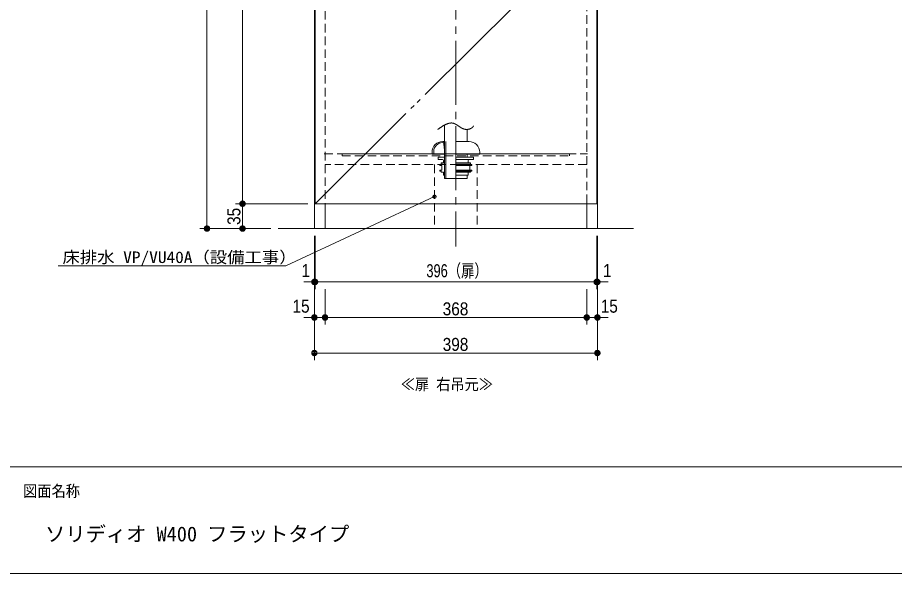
# Model space of a CAD drawing. Units: millimetres, scale not verified. Extents: x -3031 to 3031, y -1522 to 1522.
# Drawn here: x -1959 to -726, y -1385 to -603 of the extents above; entities that cross this region are included whole.
import ezdxf
from ezdxf.enums import TextEntityAlignment as Align

# ---------------------------------------------------------------- set-up
doc = ezdxf.new("R2010")
doc.units = ezdxf.units.MM
doc.header["$LTSCALE"] = 10
for name, pattern in [('CHAIN2', [12, 9, -1, 1, -1]), ('DASHED1', [1.8, 1.2, -0.6]), ('LONG_DOUBLE_CHAIN', [21.8, 18, -1, 0.6, -0.6, 0.6, -1])]:
    doc.linetypes.add(name, pattern=pattern)
for name, color, linetype, lineweight in [('0-0_1図面枠', 7, 'Continuous', 9), ('0-1_5ボウル・キャビネット', 7, 'Continuous', 9), ('0-2_2寸法-1', 7, 'Continuous', 9), ('0-3_0', 7, 'Continuous', 9), ('0-4_2寸法-3', 7, 'Continuous', 9), ('0-5_4給排水', 7, 'DASHED1', 9), ('0-6_2寸法-2', 7, 'Continuous', 9)]:
    doc.layers.add(name, color=color, linetype=linetype, lineweight=lineweight)
doc.styles.add('ＭＳ ゴシック', font='')
doc.styles.add('ＭＳ Ｐゴシック', font='')
doc.styles.get('ＭＳ ゴシック').set_extended_font_data('MS Gothic')
doc.styles.get('ＭＳ Ｐゴシック').set_extended_font_data('MS PGothic')

# ---------------------------------------------------------------- blocks, each defined once
blk = doc.blocks.new('グループ-2')
at = {"layer": '0-0_1図面枠'}
blk.add_line((-20000, -12350), (20000, -12350), dxfattribs=at)
blk.add_lwpolyline([(-20000, 13850), (20000, 13850), (20000, -13850), (-20000, -13850)], close=True, dxfattribs=at)
blk = doc.blocks.new('図面枠')
at = {"layer": '0-0_1図面枠'}
blk.add_blockref('グループ-2', (0, 0), dxfattribs=at)
at = {"layer": '0-0_1図面枠', "style": 'ＭＳ ゴシック', "width": 0.9}
blk.add_text('図面名称', height=162.8, dxfattribs=at).set_placement((-10575, -12821), align=Align.BOTTOM_LEFT)
blk = doc.blocks.new('グループ-26')
at = {"layer": '0-5_4給排水', "linetype": 'Continuous'}
for p, q in [((-4597.8, -7522), (-4597.8, -7522)), ((-4591.2, -7520.1), (-4591.1, -7520.1)), ((-4584.5, -7518.5), (-4583.4, -7518.2)), ((-4579, -7517.3), (-4579, -7517.3)), ((-4574.6, -7516.5), (-4574.6, -7516.5)), ((-4570.2, -7515.8), (-4570.2, -7515.8)), ((-4565.8, -7515.3), (-4565.8, -7515.3)), ((-4561.5, -7515), (-4561.5, -7515)), ((-4557.2, -7514.7), (-4557.2, -7514.7)), ((-4552.9, -7514.6), (-4552.9, -7514.6)), ((-4548.6, -7514.7), (-4548.6, -7514.7)), ((-4544.3, -7515), (-4544.3, -7515)), ((-4535.9, -7515.9), (-4534.8, -7516.1)), ((-4528.8, -7517.3), (-4527.7, -7517.5)), ((-4520.1, -7519.7), (-4520.1, -7519.7)), ((-4516.4, -7520.9), (-4516.4, -7520.9)), ((-4742.7, -7603.3), (-4741.3, -7602.3)), ((-4736.4, -7599), (-4734.9, -7598)), ((-4727, -7592.6), (-4727, -7592.5)), ((-4718.9, -7587), (-4718.9, -7587)), ((-4710.7, -7581.5), (-4710.6, -7581.5)), ((-4702.3, -7575.9), (-4702.3, -7575.9)), ((-4693.8, -7570.4), (-4693.8, -7570.4)), ((-4685.3, -7564.9), (-4685.2, -7564.9)), ((-4676.6, -7559.6), (-4676.6, -7559.6)), ((-4667.9, -7554.4), (-4666.8, -7553.7)), ((-4660.2, -7549.9), (-4660.1, -7549.9)), ((-4646.9, -7542.7), (-4644.7, -7541.6)), ((-4638, -7538.2), (-4638, -7538.2)), ((-4631.3, -7535), (-4631.3, -7535)), ((-4624.6, -7532), (-4624.6, -7532)), ((-4617.9, -7529.2), (-4617.9, -7529.2)), ((-4611.2, -7526.6), (-4611.1, -7526.6)), ((-4604.5, -7524.2), (-4604.5, -7524.2)), ((-4512.6, -7522.3), (-4512.6, -7522.4)), ((-4508.9, -7523.9), (-4508.9, -7523.9)), ((-4505.2, -7525.5), (-4505.2, -7525.5)), ((-4501.5, -7527.3), (-4501.5, -7527.3)), ((-4497.8, -7529.1), (-4497.8, -7529.1)), ((-4494.1, -7531.1), (-4494.1, -7531.1)), ((-4490.5, -7533.1), (-4490.4, -7533.1)), ((-4486.8, -7535.2), (-4486.8, -7535.2)), ((-4483.2, -7537.4), (-4483.1, -7537.4)), ((-4479.5, -7539.6), (-4478.6, -7540.2)), ((-4473.1, -7543.7), (-4473.1, -7543.7)), ((-4467.7, -7547.3), (-4467.7, -7547.3)), ((-4462.2, -7551), (-4462.2, -7551)), ((-4456.7, -7554.7), (-4456.7, -7554.8)), ((-4451.2, -7558.5), (-4451.2, -7558.5)), ((-4445.7, -7562.3), (-4445.7, -7562.3)), ((-4440.1, -7566.1), (-4440.1, -7566.1)), ((-4434.5, -7569.8), (-4434.5, -7569.8)), ((-4417.4, -7580.6), (-4417.4, -7580.6)), ((-4411.6, -7583.9), (-4411.6, -7583.9)), ((-4405.7, -7587.1), (-4405.7, -7587.1)), ((-4399.7, -7590.1), (-4399.7, -7590.2)), ((-4393.6, -7593), (-4392.6, -7593.4)), ((-4376, -7599.6), (-4374.9, -7600)), ((-4368.5, -7601.7), (-4368.4, -7601.7)), ((-4361.9, -7603.2), (-4361.9, -7603.2)), ((-4355.2, -7604.2), (-4353.9, -7604.4)), ((-4347.5, -7605), (-4347.3, -7605.1)), ((-4335.2, -7605.3), (-4335.1, -7605.3)), ((-4330, -7775), (-4330, -7605.1)), ((-4329, -7605), (-4329, -7605)), ((-4322.8, -7604.4), (-4322.8, -7604.4)), ((-4316.7, -7603.6), (-4316.7, -7603.6)), ((-4310.6, -7602.4), (-4310.6, -7602.4)), ((-4304.6, -7601), (-4304.6, -7601)), ((-4298.7, -7599.3), (-4298.6, -7599.3)), ((-4292.8, -7597.3), (-4292.8, -7597.3)), ((-4287.2, -7595.1), (-4287.1, -7595.1)), ((-4281.7, -7592.6), (-4281, -7592.2)), ((-4277, -7590.1), (-4277, -7590.1)), ((-4269.4, -7585.5), (-4268.2, -7584.7)), ((-4264.6, -7582.1), (-4264.6, -7582.1)), ((-4261.2, -7579.4), (-4261.2, -7579.4)), ((-4258, -7576.5), (-4258, -7576.5)), ((-4254.9, -7573.5), (-4254.9, -7573.5)), ((-4252.1, -7570.3), (-4251.6, -7569.8)), ((-4248.1, -7565.3), (-4247.7, -7564.7)), ((-4245.4, -7561.2), (-4245.1, -7560.6)), ((-4675, -7775), (-4650, -7775)), ((-4675, -7790), (-4670.7, -7790)), ((-4630, -7775), (-4630, -8295.1)), ((-4305, -7775), (-4490, -7775)), ((-4825, -7955), (-4825, -7925)), ((-4825, -7955), (-4650, -7955)), ((-4800, -7955), (-4800, -7915)), ((-4155, -7955), (-4490, -7955)), ((-4330, -7955), (-4330, -7997)), ((-4155, -7955), (-4155, -7925)), ((-4317.5, -8042), (-4317.5, -8077)), ((-4317.5, -8092), (-4317.5, -8097)), ((-4295, -8112), (-4295, -8177)), ((-4330, -8293.7), (-4330, -8295.1))]:
    blk.add_line(p, q, dxfattribs=at)
for points in [[(-4330, -8247), (-4330, -8295.1), (-4650, -8295.1), (-4650, -7544.4)], [(-4660.7, -7799.3), (-4655, -7875), (-4650, -7875)], [(-4677.5, -8027), (-4740, -8027), (-4740, -7997), (-4650, -7997)], [(-4490, -8027), (-4240, -8027), (-4240, -7997), (-4490, -7997)], [(-4650, -8247), (-4662.5, -8247), (-4662.5, -8207), (-4695, -8207), (-4695, -8192), (-4715, -8192), (-4715, -8177), (-4685, -8177), (-4685, -8112), (-4715, -8112), (-4715, -8097), (-4662.5, -8097), (-4662.5, -8092), (-4695, -8092), (-4695, -8077), (-4662.5, -8077), (-4662.5, -8042)], [(-4490, -8092), (-4285, -8092), (-4285, -8077), (-4490, -8077)], [(-4490, -8097), (-4265, -8097), (-4265, -8112), (-4490, -8112)], [(-4490, -8177), (-4265, -8177), (-4265, -8192), (-4490, -8192)], [(-4285, -8192), (-4285, -8207), (-4490, -8207)], [(-4317.5, -8207), (-4317.5, -8247), (-4490, -8247)]]:
    blk.add_lwpolyline(points, dxfattribs=at)
for centre, radius, start, end in [((-4511.5, -7809.3), 299.9, 105.39267, 106.70623), ((-4555, -7651.3), 136.1, 102.52283, 105.39267), ((-4547.5, -7679.9), 165.6, 100.97111, 102.52283), ((-4549, -7671.8), 157.3, 99.35164, 100.97111), ((-4550.4, -7663.3), 148.8, 97.65293, 99.35164), ((-4551.4, -7655.5), 140.9, 95.87353, 97.65293), ((-4552.1, -7648.4), 133.8, 94.01255, 95.87353), ((-4552.6, -7642), 127.3, 92.0697, 94.01255), ((-4552.8, -7636.1), 121.5, 90.0455, 92.0697), ((-4552.8, -7630.9), 116.3, 87.9413, 90.0455), ((-4552.6, -7626.4), 111.7, 85.75952, 87.9413), ((-4552.3, -7622.4), 107.8, 83.50354, 85.75952), ((-4552, -7619.6), 104.9, 81.18659, 83.50354), ((-4546.2, -7589.3), 74.1, 76.44524, 81.18659), ((-4552.3, -7619.5), 104.8, 74.28522, 76.44524), ((-4554.1, -7625.8), 111.5, 72.25374, 74.28522), ((-4556.5, -7633.3), 119.3, 70.34642, 72.25374), ((-4559.5, -7641.9), 128.4, 68.56507, 70.34642), ((-6624.6, -4859.3), 3327.3, 304.40204, 304.44227), ((-10025.1, 102.3), 9342.4, 304.44227, 304.4784), ((-1433.5, -12405.4), 5831.9, 124.38465, 124.4784), ((-3259.9, -9736.3), 2597.7, 124.17028, 124.38465), ((-3768.1, -8987.6), 1692.8, 123.83636, 124.17028), ((-4004.7, -8634.5), 1267.7, 123.3851, 123.83636), ((-4143.7, -8423.5), 1015.1, 122.81649, 123.3851), ((-4237.1, -8278.6), 842.7, 122.12736, 122.81649), ((-4304.3, -8171.6), 716.3, 121.31336, 122.12707), ((-4356.5, -8085.7), 615.9, 120.36826, 121.31336), ((-4465, -7898.1), 399.1, 119.27762, 120.36826), ((-4302.6, -8187.7), 731.2, 118.68579, 119.27762), ((-4495.1, -7835.9), 330.2, 117.37518, 118.68579), ((-4512.7, -7796.3), 286.9, 115.88649, 117.37518), ((-4407.5, -8013), 527.7, 115.08633, 115.88649), ((-4530.6, -7750.1), 237.4, 113.31914, 115.08633), ((-4452.1, -7932.2), 435.8, 112.36954, 113.31914), ((-4543, -7711), 196.6, 110.28112, 112.36954), ((-4486, -7865.2), 361, 109.16146, 110.28112), ((-4550.9, -7678.4), 163.2, 106.70623, 109.16146), ((-4563.4, -7651.8), 139, 66.90964, 68.56507), ((-4568.3, -7663.2), 151.4, 65.37909, 66.90964), ((-4574.3, -7676.3), 165.9, 63.9715, 65.37909), ((-4581.7, -7691.5), 182.8, 62.68436, 63.9715), ((-4590.8, -7709.3), 202.8, 61.51472, 62.68436), ((-4602.1, -7730.1), 226.5, 60.45939, 61.51472), ((-4616.2, -7755), 255.1, 59.51509, 60.45939), ((-4634, -7785.3), 290.1, 58.67854, 59.51509), ((-4651.5, -7814.1), 323.9, 57.92367, 58.67854), ((-4649.6, -7813.1), 322.1, 56.77312, 57.92367), ((-4932.3, -8244.7), 838, 56.32815, 56.77312), ((-4827.8, -8088), 649.6, 55.74767, 56.32815), ((-5728.7, -9411), 2250.2, 55.57927, 55.74767), ((-9547.3, -14983.6), 9005.7, 55.53685, 55.57927), ((-2184.5, -4255.9), 4005.6, 235.53685, 235.63252), ((-3992.9, -6900.3), 802, 235.63252, 236.11258), ((-3835.2, -6665.4), 1085, 236.11258, 236.46799), ((-4221.6, -7248.6), 385.4, 236.46799, 237.47019), ((-4092.7, -7046.5), 625, 237.47014, 238.08784), ((-4290.3, -7363.8), 251.3, 238.08812, 239.62323), ((-4198.5, -7207.2), 432.8, 239.62399, 240.51258), ((-4321, -7423.9), 183.9, 240.51258, 242.60038), ((-4254.9, -7296.4), 327.5, 242.60038, 243.76943), ((-4336, -7461), 144, 243.76943, 246.42492), ((-4323.6, -7435.3), 172.4, 246.42492, 247.90114), ((-4327.1, -7443.9), 163.2, 247.90114, 249.46084), ((-4330.4, -7452.6), 154, 249.46103, 251.11443), ((-4332.5, -7458.8), 147.4, 251.11412, 252.84108), ((-4344.8, -7502.6), 101.9, 252.84108, 256.59773), ((-4323.8, -7414.2), 192.8, 256.59773, 258.58861), ((-4343.7, -7513.2), 91.8, 258.58861, 262.80499), ((-4339.6, -7491.1), 114.2, 262.80499, 266.0309), ((-4338.6, -7478.6), 126.8, 266.0309, 268.78595), ((-4338.5, -7475.4), 130, 268.78595, 271.47249), ((-4338.6, -7472.1), 133.2, 271.47249, 274.11234), ((-4338.7, -7470.1), 135.2, 274.11234, 276.72649), ((-4338.8, -7469.4), 135.9, 276.72649, 279.33616), ((-4338.7, -7470), 135.3, 279.33616, 281.96088), ((-4338.2, -7472.2), 133.1, 281.96152, 284.623), ((-4337.3, -7475.4), 129.8, 284.623, 287.34108), ((-4336, -7479.5), 125.5, 287.34108, 290.13652), ((-4334.3, -7484.3), 120.4, 290.13652, 293.03041), ((-4332, -7489.6), 114.6, 293.03041, 296.04416), ((-4316.7, -7519.2), 81.3, 296.04416, 299.20724), ((-4353.2, -7453.8), 156.2, 299.20724, 300.83791), ((-4311.5, -7523.7), 74.8, 300.83791, 304.24283), ((-4307.2, -7527.3), 69.4, 304.24283, 307.85308), ((-4346.1, -7477.3), 132.8, 307.85308, 309.72287), ((-4301.4, -7531), 62.9, 309.72287, 313.64921), ((-4341, -7489.5), 120.2, 313.64921, 315.68753), ((-4295.9, -7533.5), 57.2, 315.68753, 319.95484), ((-4307.4, -7522.9), 72.9, 319.95484, 322.1786), ((-4306.5, -7523.6), 71.7, 322.1786, 324.43989), ((-4289.7, -7534.8), 51.6, 324.43989, 329.14634), ((-4302.2, -7526.5), 66.6, 329.14727, 331.57842), ((-4301.5, -7526.8), 65.8, 331.57842, 332.80943), ((-4675, -7925), 150, 90, 180), ((-4675, -7915), 125, 90, 180), ((-4670.7, -7800), 10, 4.28915, 90), ((-4305, -7925), 150, 0, 90), ((-4677.5, -8042), 15, 0, 90), ((-4302.5, -8042), 15, 90, 180)]:
    blk.add_arc(centre, radius, start, end, dxfattribs=at)
blk = doc.blocks.new('グループ-28')
at = {"layer": '0-5_4給排水'}
blk.add_blockref('グループ-26', (0, 0), dxfattribs=at)
blk = doc.blocks.new('_Dot')
at = {"layer": '0-3_0'}
for p, q in [((-5, 0), (-10, 0)), ((4.89, 1), (-4.89, 1)), ((3.99, 3), (-3.99, 3)), ((4.58, -1.99), (-4.58, -1.99)), ((3, -3.99), (-3, -3.99))]:
    blk.add_line(p, q, dxfattribs=at)
for points in [[(5, 0), (4.96, 0.63), (4.84, 1.24), (4.65, 1.84), (4.38, 2.41), (4.05, 2.94), (3.64, 3.42), (3.19, 3.85), (2.68, 4.22), (2.13, 4.52), (1.55, 4.76), (0.94, 4.91), (0.31, 4.99), (-0.31, 4.99), (-0.94, 4.91), (-1.55, 4.76), (-2.13, 4.52), (-2.68, 4.22), (-3.19, 3.85), (-3.64, 3.42), (-4.05, 2.94), (-4.38, 2.41), (-4.65, 1.84), (-4.84, 1.24), (-4.96, 0.63), (-5, 0), (0, 0)], [(-5, 0), (-4.96, -0.63), (-4.84, -1.24), (-4.65, -1.84), (-4.38, -2.41), (-4.05, -2.94), (-3.64, -3.42), (-3.19, -3.85), (-2.68, -4.22), (-2.13, -4.52), (-1.55, -4.76), (-0.94, -4.91), (-0.31, -4.99), (0.31, -4.99), (0.94, -4.91), (1.55, -4.76), (2.13, -4.52), (2.68, -4.22), (3.19, -3.85), (3.64, -3.42), (4.05, -2.94), (4.38, -2.41), (4.65, -1.84), (4.84, -1.24), (4.96, -0.63), (5, 0), (0, 0)]]:
    blk.add_lwpolyline(points, close=True, dxfattribs=at)

msp = doc.modelspace()

# ---------------------------------------------------------------- linework, layer by layer
at = {"layer": '0-1_5ボウル・キャビネット', "linetype": 'CHAIN2'}
msp.add_line((-1342.75, 84), (-1342.75, -925), dxfattribs=at)
at = {"layer": '0-1_5ボウル・キャビネット'}
for p, q in [((-1541.75, -90), (-1541.75, -900)), ((-1143.75, -90), (-1143.75, -900)), ((-1526.75, -865), (-1526.75, -900)), ((-1158.75, -865), (-1158.75, -900)), ((-1143.75, -870), (-1143.75, -900)), ((-1592.75, -900), (-1092.75, -900))]:
    msp.add_line(p, q, dxfattribs=at)
at = {"layer": '0-1_5ボウル・キャビネット', "linetype": 'DASHED1'}
msp.add_line((-1527.75, -795), (-1157.75, -795), dxfattribs=at)
for points in [[(-1541.75, -90), (-1526.75, -90), (-1526.75, -900), (-1541.75, -900)], [(-1158.75, -90), (-1143.75, -90), (-1143.75, -900), (-1158.75, -900)], [(-1502.75, -795), (-1502.75, -797.5), (-1182.75, -797.5), (-1182.75, -795)], [(-1158.75, -900), (-1158.75, -810), (-1526.75, -810), (-1526.75, -900)]]:
    msp.add_lwpolyline(points, close=True, dxfattribs=at)
at = {"layer": '0-1_5ボウル・キャビネット'}
msp.add_lwpolyline([(-1540.75, -93), (-1144.75, -93), (-1144.75, -865), (-1540.75, -865)], close=True, dxfattribs=at)
at = {"layer": '0-1_5ボウル・キャビネット', "linetype": 'LONG_DOUBLE_CHAIN'}
msp.add_lwpolyline([(-1540.75, -865), (-1144.75, -472.13), (-1540.75, -93)], dxfattribs=at)
at = {"layer": '0-2_2寸法-1'}
for p, q in [((-1692.75, -87.5), (-1692.75, -892.5)), ((-1642.75, -857.5), (-1642.75, -100.5)), ((-1550.75, -865), (-1652.75, -865)), ((-1550.75, -865), (-1652.75, -865)), ((-1642.75, -872.5), (-1642.75, -892.5)), ((-1652.75, -900), (-1702.75, -900)), ((-1602.75, -900), (-1652.75, -900)), ((-1540.75, -910), (-1540.75, -985)), ((-1144.75, -910), (-1144.75, -985)), ((-1533.25, -975), (-1152.25, -975)), ((-1526.75, -985), (-1526.75, -1035)), ((-1158.75, -985), (-1158.75, -1035)), ((-1541.75, -1035), (-1541.75, -1085)), ((-1519.25, -1025), (-1166.25, -1025)), ((-1143.75, -1035), (-1143.75, -1085)), ((-1534.25, -1075), (-1151.25, -1075))]:
    msp.add_line(p, q, dxfattribs=at)
at = {"layer": '0-4_2寸法-3'}
for p, q in [((-1370.3, -854.5), (-1375.2, -854.5)), ((-1370.75, -856.5), (-1374.75, -856.5)), ((-1372.66, -852.5), (-1372.84, -852.5)), ((-1372.66, -852.5), (-1372.84, -852.5))]:
    msp.add_line(p, q, dxfattribs=at)
msp.add_lwpolyline([(-1901.81, -952.46), (-1581.75, -952.46), (-1372.75, -855)], dxfattribs=at)
msp.add_circle((-1372.75, -855), 2.5, dxfattribs=at)
msp.add_circle((-1372.75, -855), 2.5, dxfattribs=at)
at = {"layer": '0-5_4給排水'}
for p, q in [((-1372.75, -810), (-1372.75, -900)), ((-1312.75, -810), (-1312.75, -900))]:
    msp.add_line(p, q, dxfattribs=at)
at = {"layer": '0-6_2寸法-2'}
for p, q in [((-1541.75, -910), (-1541.75, -985)), ((-1540.75, -910), (-1540.75, -985)), ((-1144.75, -910), (-1144.75, -985)), ((-1143.75, -910), (-1143.75, -985)), ((-1549.25, -975), (-1556.76, -975)), ((-1540.75, -975), (-1541.75, -975)), ((-1541.75, -985), (-1541.75, -1035)), ((-1533.25, -975), (-1525.74, -975)), ((-1526.75, -985), (-1526.75, -1035)), ((-1152.25, -975), (-1159.76, -975)), ((-1158.75, -985), (-1158.75, -1035)), ((-1144.75, -975), (-1143.75, -975)), ((-1143.75, -985), (-1143.75, -1035)), ((-1136.25, -975), (-1128.74, -975)), ((-1549.25, -1025), (-1556.76, -1025)), ((-1526.75, -1025), (-1541.75, -1025)), ((-1519.25, -1025), (-1511.74, -1025)), ((-1166.25, -1025), (-1173.76, -1025)), ((-1158.75, -1025), (-1143.75, -1025)), ((-1136.25, -1025), (-1128.74, -1025))]:
    msp.add_line(p, q, dxfattribs=at)

# ---------------------------------------------------------------- block references
at = {"layer": '0-0_1図面枠', "xscale": 0.1, "yscale": 0.1}
msp.add_blockref('図面枠', (-893.75, 0), dxfattribs=at)
at = {"layer": '0-2_2寸法-1', "xscale": 0.7503418, "yscale": 0.7503418}
for p, rotation in [((-1642.75, -865), 270), ((-1642.75, -865), 90), ((-1692.75, -900), 270), ((-1642.75, -900), 270), ((-1540.75, -975), 180), ((-1526.75, -1025), 180), ((-1541.75, -1075), 180)]:
    msp.add_blockref('_Dot', p, dxfattribs=dict(at, rotation=rotation))
for p in [(-1144.75, -975), (-1158.75, -1025), (-1143.75, -1075)]:
    msp.add_blockref('_Dot', p, dxfattribs=at)
at = {"layer": '0-5_4給排水', "xscale": 0.1, "yscale": 0.1}
msp.add_blockref('グループ-28', (-893.75, 0), dxfattribs=at)
at = {"layer": '0-6_2寸法-2', "xscale": 0.7503418, "yscale": 0.7503418}
for p in [(-1541.75, -975), (-1144.75, -975), (-1541.75, -1025), (-1158.75, -1025)]:
    msp.add_blockref('_Dot', p, dxfattribs=at)
at = {"layer": '0-6_2寸法-2', "xscale": 0.7503418, "yscale": 0.7503418, "rotation": 180}
for p in [(-1540.75, -975), (-1143.75, -975), (-1526.75, -1025), (-1143.75, -1025)]:
    msp.add_blockref('_Dot', p, dxfattribs=at)

# ---------------------------------------------------------------- texts
at = {"layer": '0-0_1図面枠', "style": 'ＭＳ ゴシック'}
msp.add_text('ソリディオ W400 フラットタイプ', height=20.92, dxfattribs=at).set_placement((-1920.49, -1346.19), align=Align.BOTTOM_LEFT)
at = {"layer": '0-2_2寸法-1', "style": 'ＭＳ Ｐゴシック', "width": 0.9}
msp.add_text('35', height=18.33, rotation=90, dxfattribs=at).set_placement((-1640.22, -894.8), align=Align.BOTTOM_LEFT)
at = {"layer": '0-2_2寸法-1', "style": 'ＭＳ Ｐゴシック'}
for s, width, p in [('396（扉）', 0.75, (-1384.15, -973.92)), ('368', 0.9, (-1361.24, -1027.53)), ('398', 0.9, (-1361.24, -1077.53))]:
    msp.add_text(s, height=18.33, dxfattribs=dict(at, width=width)).set_placement(p, align=Align.BOTTOM_LEFT)
at = {"layer": '0-4_2寸法-3', "style": 'ＭＳ ゴシック'}
for s, width, p in [('床排水 VP/VU40A（設備工事）', 1.1, (-1895.95, -953.29)), ('≪扉 右吊元≫', 0.9, (-1420.23, -1131.89))]:
    msp.add_text(s, height=16.27, dxfattribs=dict(at, width=width)).set_placement(p, align=Align.BOTTOM_LEFT)
at = {"layer": '0-6_2寸法-2', "style": 'ＭＳ Ｐゴシック', "width": 0.9}
for s, p in [('1', (-1559.88, -973.76)), ('1', (-1135.88, -973.76)), ('15', (-1572.41, -1023.76)), ('15', (-1139.01, -1023.76))]:
    msp.add_text(s, height=18.33, dxfattribs=at).set_placement(p, align=Align.BOTTOM_LEFT)

doc.saveas('drawing.dxf')
